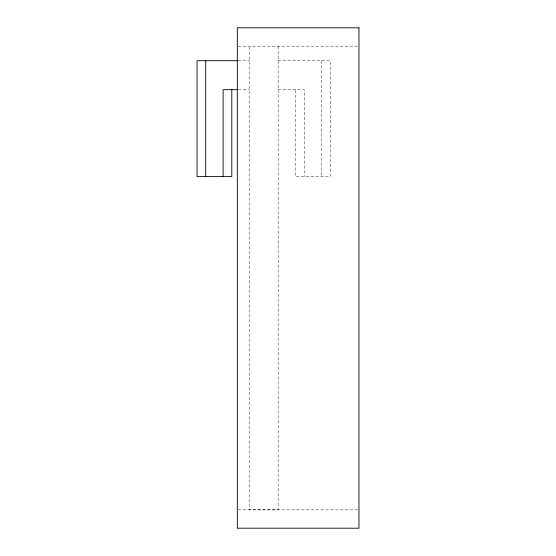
<?xml version="1.0" encoding="UTF-8"?>
<svg xmlns="http://www.w3.org/2000/svg" width="556" height="556" viewBox="0 0 556 556"><rect width="100%" height="100%" fill="white"/><g stroke="black" fill="none" stroke-linecap="round" stroke-linejoin="round"><path stroke-width="0.42" stroke-dasharray="2.78 2.08" d="M238.183 46.176L358.113 46.176M238.107 60.701L249.185 60.701M278.16 60.701L330.32 60.701L330.32 176.606L295.549 176.606L295.549 89.676M238.246 89.676L249.185 89.676M278.16 89.676L304.243 89.676L304.243 176.606M238.183 509.824L358.974 509.824M321.625 60.701L321.625 176.606M278.16 46.211L278.16 509.859L249.185 509.859L249.185 46.211"/><path stroke-width="0.83" d="M238.107 60.701L197.026 60.701L197.026 176.606L231.796 176.606L231.796 89.676M237.405 89.676L223.102 89.676L223.102 176.606M205.72 60.701L205.72 176.606M358.974 27.8L237.315 27.8L237.315 528.2L358.974 528.2L358.974 27.8"/></g></svg>
